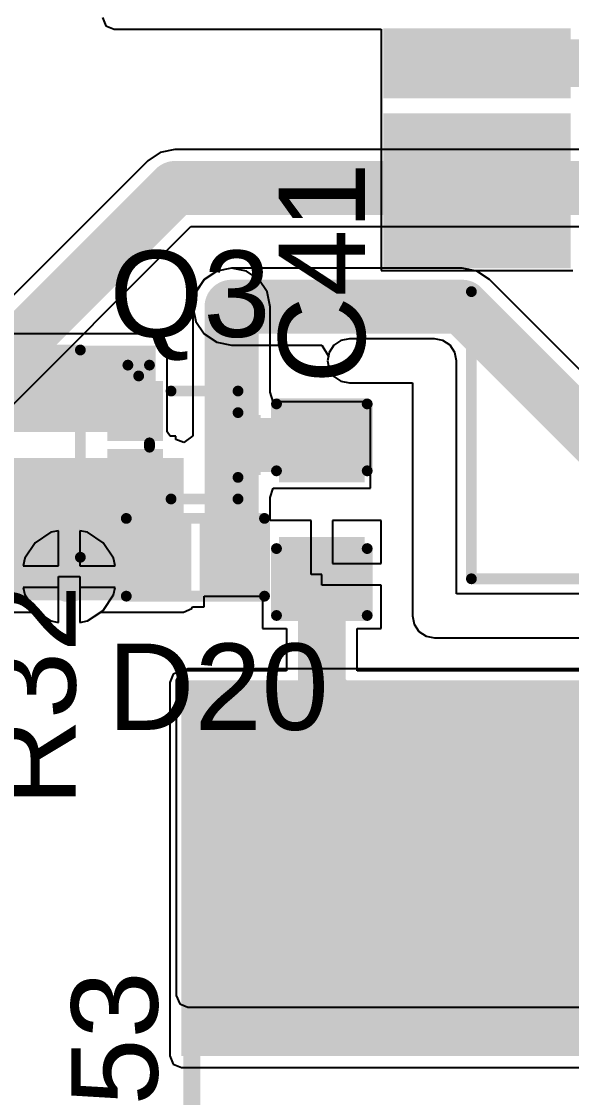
# Model space of a CAD drawing. Header units: millimetres. Extents: x -0.25 to 4.68, y -0.29 to 2.93.
# Drawn here: x 0.0039 to 0.2586, y 0.6578 to 1.1561 of the extents above; entities that cross this region are included whole.
import ezdxf

# ---------------------------------------------------------------- set-up
doc = ezdxf.new("R2010")
doc.units = ezdxf.units.MM
doc.header["$MEASUREMENT"] = 0
for name, color, linetype in [('BottomLayer', 5, 'Continuous'), ('BottomSolder', 6, 'Continuous'), ('TopLayer', 1, 'Continuous'), ('TopOverlay', 2, 'Continuous'), ('TopPaste', 8, 'Continuous'), ('TopSolder', 216, 'Continuous'), ('ViaHoleLayer', 16, 'Continuous')]:
    doc.layers.add(name, color=color, linetype=linetype)
doc.styles.add('Arial', font='arial.ttf', dxfattribs={"height": 0.2})

# ---------------------------------------------------------------- blocks, each defined once
blk = doc.blocks.new('25SVPF47M_22')
at = {"layer": 'TopLayer'}
for points in [[(-0.04134, -0.0315), (-0.17913, -0.0315), (-0.17913, 0.0315), (-0.04134, 0.0315)], [(0.17913, -0.0315), (0.04134, -0.0315), (0.04134, 0.0315), (0.17913, 0.0315)]]:
    blk.add_hatch(color=1, dxfattribs=at).paths.add_polyline_path(points)
at = {"layer": 'TopPaste'}
for points in [[(-0.04134, -0.0315), (-0.17913, -0.0315), (-0.17913, 0.0315), (-0.04134, 0.0315)], [(0.17913, -0.0315), (0.04134, -0.0315), (0.04134, 0.0315), (0.17913, 0.0315)]]:
    blk.add_hatch(color=8, dxfattribs=at).paths.add_polyline_path(points)
at = {"layer": 'TopSolder'}
for points in [[(-0.03734, -0.0355), (-0.18313, -0.0355), (-0.18313, 0.0355), (-0.03734, 0.0355)], [(0.18313, -0.0355), (0.03734, -0.0355), (0.03734, 0.0355), (0.18313, 0.0355)]]:
    blk.add_hatch(color=216, dxfattribs=at).paths.add_polyline_path(points)
at = {"layer": 'TopOverlay'}
for points, const_width in [([(-0.09449, 0.13386), (-0.13386, 0.09449)], 0.00787), ([(-0.09449, 0.13386), (0.13386, 0.13386)], 0.00787), ([(0.13386, 0.13386), (0.13386, 0.04626)], 0.00787), ([(-0.13386, 0.09449), (-0.13386, 0.04626)], 0.00787), ([(-0.153, 0.064), (-0.153, 0.043)], 0.005), ([(-0.162, 0.053), (-0.144, 0.053)], 0.005), ([(-0.13386, -0.04626), (-0.13386, -0.09449)], 0.00787), ([(0.13386, -0.04626), (0.13386, -0.13386)], 0.00787), ([(-0.13386, -0.09449), (-0.09449, -0.13386)], 0.00787), ([(-0.09449, -0.13386), (0.13386, -0.13386)], 0.00787)]:
    blk.add_lwpolyline(points, dxfattribs=dict(at, const_width=const_width))
for points, const_width in [([(-0.09646, 0.13386, 1), (-0.09252, 0.13386, 1)], 0.00394), ([(-0.09646, 0.13386, 1), (-0.09252, 0.13386, 1)], 0.00394), ([(0.13189, 0.13386, 1), (0.13583, 0.13386, 1)], 0.00394), ([(0.13189, 0.13386, 1), (0.13583, 0.13386, 1)], 0.00394), ([(-0.13583, 0.09449, 1), (-0.13189, 0.09449, 1)], 0.00394), ([(-0.13583, 0.09449, 1), (-0.13189, 0.09449, 1)], 0.00394), ([(-0.15425, 0.064, 1), (-0.15175, 0.064, 1)], 0.0025), ([(-0.16325, 0.053, 1), (-0.16075, 0.053, 1)], 0.0025), ([(-0.14525, 0.053, 1), (-0.14275, 0.053, 1)], 0.0025), ([(-0.13583, 0.04626, 1), (-0.13189, 0.04626, 1)], 0.00394), ([(0.13189, 0.04626, 1), (0.13583, 0.04626, 1)], 0.00394), ([(-0.15425, 0.043, 1), (-0.15175, 0.043, 1)], 0.0025), ([(-0.13583, -0.04626, 1), (-0.13189, -0.04626, 1)], 0.00394), ([(0.13189, -0.04626, 1), (0.13583, -0.04626, 1)], 0.00394), ([(-0.13583, -0.09449, 1), (-0.13189, -0.09449, 1)], 0.00394), ([(-0.13583, -0.09449, 1), (-0.13189, -0.09449, 1)], 0.00394), ([(-0.09646, -0.13386, 1), (-0.09252, -0.13386, 1)], 0.00394), ([(-0.09646, -0.13386, 1), (-0.09252, -0.13386, 1)], 0.00394), ([(0.13189, -0.13386, 1), (0.13583, -0.13386, 1)], 0.00394), ([(0.13189, -0.13386, 1), (0.13583, -0.13386, 1)], 0.00394)]:
    blk.add_lwpolyline(points, format="xyb", close=True, dxfattribs=dict(at, const_width=const_width))
blk = doc.blocks.new('SIM7000A_23')
at = {"layer": 'TopLayer'}
for points in [[(-0.30276, 0.51181), (-0.30276, 0.43307), (-0.32717, 0.43307), (-0.32717, 0.51181)], [(-0.26339, 0.51181), (-0.26339, 0.43307), (-0.2878, 0.43307), (-0.2878, 0.51181)], [(-0.22402, 0.51181), (-0.22402, 0.43307), (-0.24843, 0.43307), (-0.24843, 0.51181)]]:
    blk.add_hatch(color=1, dxfattribs=at).paths.add_polyline_path(points)
at = {"layer": 'TopPaste'}
for points in [[(-0.30276, 0.51181), (-0.30276, 0.43307), (-0.32717, 0.43307), (-0.32717, 0.51181)], [(-0.26339, 0.51181), (-0.26339, 0.43307), (-0.2878, 0.43307), (-0.2878, 0.51181)], [(-0.22402, 0.51181), (-0.22402, 0.43307), (-0.24843, 0.43307), (-0.24843, 0.51181)]]:
    blk.add_hatch(color=8, dxfattribs=at).paths.add_polyline_path(points)
at = {"layer": 'TopSolder'}
for points in [[(-0.29876, 0.51581), (-0.29876, 0.42907), (-0.33117, 0.42907), (-0.33117, 0.51581)], [(-0.25939, 0.51581), (-0.25939, 0.42907), (-0.2918, 0.42907), (-0.2918, 0.51581)], [(-0.22002, 0.51581), (-0.22002, 0.42907), (-0.25243, 0.42907), (-0.25243, 0.51581)]]:
    blk.add_hatch(color=216, dxfattribs=at).paths.add_polyline_path(points)
at = {"layer": 'TopOverlay', "const_width": 0.005}
for points in [[(-0.475, 0.475), (-0.342, 0.475)], [(-0.475, 0.475), (-0.475, 0.341)]]:
    blk.add_lwpolyline(points, dxfattribs=at)
at = {"layer": 'TopOverlay', "const_width": 0.0025}
for points in [[(-0.47625, 0.475, 1), (-0.47375, 0.475, 1)], [(-0.47625, 0.475, 1), (-0.47375, 0.475, 1)], [(-0.34325, 0.475, 1), (-0.34075, 0.475, 1)]]:
    blk.add_lwpolyline(points, format="xyb", close=True, dxfattribs=at)
blk = doc.blocks.new('R___0603_73')
at = {"layer": 'TopLayer'}
for points in [[(-0.015, 0.0175), (-0.015, -0.0175), (-0.045, -0.0175), (-0.045, 0.0175)], [(0.045, 0.0175), (0.045, -0.0175), (0.015, -0.0175), (0.015, 0.0175)]]:
    blk.add_hatch(color=1, dxfattribs=at).paths.add_polyline_path(points)
at = {"layer": 'TopPaste'}
for points in [[(-0.015, 0.0175), (-0.015, -0.0175), (-0.045, -0.0175), (-0.045, 0.0175)], [(0.045, 0.0175), (0.045, -0.0175), (0.015, -0.0175), (0.015, 0.0175)]]:
    blk.add_hatch(color=8, dxfattribs=at).paths.add_polyline_path(points)
at = {"layer": 'TopSolder'}
for points in [[(-0.011, 0.0215), (-0.011, -0.0215), (-0.049, -0.0215), (-0.049, 0.0215)], [(0.049, 0.0215), (0.049, -0.0215), (0.011, -0.0215), (0.011, 0.0215)]]:
    blk.add_hatch(color=216, dxfattribs=at).paths.add_polyline_path(points)
at = {"layer": 'TopOverlay', "const_width": 0.005}
for points in [[(0.048, 0.021), (-0.048, 0.021)], [(-0.048, -0.021), (-0.048, 0.021)], [(0.048, -0.021), (0.048, 0.021)], [(0.048, -0.021), (-0.048, -0.021)]]:
    blk.add_lwpolyline(points, dxfattribs=at)
at = {"layer": 'TopOverlay', "const_width": 0.0025}
for points in [[(-0.04925, 0.021, 1), (-0.04675, 0.021, 1)], [(-0.04925, 0.021, 1), (-0.04675, 0.021, 1)], [(0.04675, 0.021, 1), (0.04925, 0.021, 1)], [(0.04675, 0.021, 1), (0.04925, 0.021, 1)], [(-0.04925, -0.021, 1), (-0.04675, -0.021, 1)], [(-0.04925, -0.021, 1), (-0.04675, -0.021, 1)], [(0.04675, -0.021, 1), (0.04925, -0.021, 1)], [(0.04675, -0.021, 1), (0.04925, -0.021, 1)]]:
    blk.add_lwpolyline(points, format="xyb", close=True, dxfattribs=at)
blk = doc.blocks.new('SOT_723_101')
at = {"layer": 'TopLayer'}
for points in [[(-0.00984, 0.0315), (0.00984, 0.0315), (0.00984, 0.01378), (-0.00984, 0.01378)], [(-0.02559, -0.01378), (-0.00591, -0.01378), (-0.00591, -0.0315), (-0.02559, -0.0315)], [(0.00591, -0.01378), (0.02559, -0.01378), (0.02559, -0.0315), (0.00591, -0.0315)]]:
    blk.add_hatch(color=1, dxfattribs=at).paths.add_polyline_path(points)
at = {"layer": 'TopPaste'}
for points in [[(-0.00984, 0.0315), (0.00984, 0.0315), (0.00984, 0.01378), (-0.00984, 0.01378)], [(-0.02559, -0.01378), (-0.00591, -0.01378), (-0.00591, -0.0315), (-0.02559, -0.0315)], [(0.00591, -0.01378), (0.02559, -0.01378), (0.02559, -0.0315), (0.00591, -0.0315)]]:
    blk.add_hatch(color=8, dxfattribs=at).paths.add_polyline_path(points)
at = {"layer": 'TopSolder'}
for points in [[(-0.01384, 0.0355), (0.01384, 0.0355), (0.01384, 0.00978), (-0.01384, 0.00978)], [(-0.02959, -0.00978), (-0.00191, -0.00978), (-0.00191, -0.0355), (-0.02959, -0.0355)], [(0.00191, -0.00978), (0.02959, -0.00978), (0.02959, -0.0355), (0.00191, -0.0355)]]:
    blk.add_hatch(color=216, dxfattribs=at).paths.add_polyline_path(points)
at = {"layer": 'TopOverlay', "const_width": 0.005}
for points in [[(-0.015, 0.025), (-0.025, 0.025)], [(-0.025, -0.006), (-0.025, 0.025)], [(-0.015, 0.025), (-0.025, 0.025)], [(-0.025, -0.006), (-0.025, 0.025)], [(0.025, 0.025), (0.015, 0.025)], [(0.025, -0.006), (0.025, 0.025)], [(-0.032, -0.021), (-0.037, -0.016)], [(-0.037, -0.026), (-0.037, -0.016)], [(0.001, -0.016), (-0.001, -0.016)], [(-0.037, -0.026), (-0.032, -0.021)]]:
    blk.add_lwpolyline(points, dxfattribs=at)
at = {"layer": 'TopOverlay', "const_width": 0.0025}
for points in [[(-0.02625, 0.025, 1), (-0.02375, 0.025, 1)], [(-0.02625, 0.025, 1), (-0.02375, 0.025, 1)], [(-0.02625, 0.025, 1), (-0.02375, 0.025, 1)], [(-0.02625, 0.025, 1), (-0.02375, 0.025, 1)], [(-0.01625, 0.025, 1), (-0.01375, 0.025, 1)], [(-0.01625, 0.025, 1), (-0.01375, 0.025, 1)], [(0.01375, 0.025, 1), (0.01625, 0.025, 1)], [(0.02375, 0.025, 1), (0.02625, 0.025, 1)], [(0.02375, 0.025, 1), (0.02625, 0.025, 1)], [(-0.02625, -0.006, 1), (-0.02375, -0.006, 1)], [(-0.02625, -0.006, 1), (-0.02375, -0.006, 1)], [(0.02375, -0.006, 1), (0.02625, -0.006, 1)], [(-0.03825, -0.016, 1), (-0.03575, -0.016, 1)], [(-0.03825, -0.016, 1), (-0.03575, -0.016, 1)], [(-0.00225, -0.016, 1), (0.00025, -0.016, 1)], [(-0.00025, -0.016, 1), (0.00225, -0.016, 1)], [(-0.03325, -0.021, 1), (-0.03075, -0.021, 1)], [(-0.03325, -0.021, 1), (-0.03075, -0.021, 1)], [(-0.03825, -0.026, 1), (-0.03575, -0.026, 1)], [(-0.03825, -0.026, 1), (-0.03575, -0.026, 1)]]:
    blk.add_lwpolyline(points, format="xyb", close=True, dxfattribs=at)
blk = doc.blocks.new('DFN1006_2L__147')
at = {"layer": 'TopLayer'}
for points in [[(-0.02756, 0.01299), (-0.00591, 0.01299), (-0.00591, -0.01299), (-0.02756, -0.01299)], [(0.00591, 0.01299), (0.02756, 0.01299), (0.02756, -0.01299), (0.00591, -0.01299)]]:
    blk.add_hatch(color=1, dxfattribs=at).paths.add_polyline_path(points)
at = {"layer": 'TopOverlay'}
blk.add_hatch(color=2, dxfattribs=at).paths.add_polyline_path([(-0.04499, -0.02), (-0.03199, -0.02), (-0.03199, 0.02), (-0.04499, 0.02)])
at = {"layer": 'TopPaste'}
for points in [[(-0.02756, 0.01299), (-0.00591, 0.01299), (-0.00591, -0.01299), (-0.02756, -0.01299)], [(0.00591, 0.01299), (0.02756, 0.01299), (0.02756, -0.01299), (0.00591, -0.01299)]]:
    blk.add_hatch(color=8, dxfattribs=at).paths.add_polyline_path(points)
at = {"layer": 'TopSolder'}
for points in [[(-0.03156, 0.01699), (-0.00191, 0.01699), (-0.00191, -0.01699), (-0.03156, -0.01699)], [(0.00191, 0.01699), (0.03156, 0.01699), (0.03156, -0.01699), (0.00191, -0.01699)]]:
    blk.add_hatch(color=216, dxfattribs=at).paths.add_polyline_path(points)
at = {"layer": 'TopOverlay', "const_width": 0.005}
for points in [[(-0.032, -0.018), (-0.032, 0.018)], [(-0.032, 0.018), (0.032, 0.018)], [(0.032, -0.018), (0.032, 0.018)], [(-0.032, -0.018), (0.032, -0.018)]]:
    blk.add_lwpolyline(points, dxfattribs=at)
at = {"layer": 'TopOverlay', "const_width": 0.0025}
for points in [[(-0.03325, 0.018, 1), (-0.03075, 0.018, 1)], [(-0.03325, 0.018, 1), (-0.03075, 0.018, 1)], [(0.03075, 0.018, 1), (0.03325, 0.018, 1)], [(0.03075, 0.018, 1), (0.03325, 0.018, 1)], [(-0.03325, -0.018, 1), (-0.03075, -0.018, 1)], [(-0.03325, -0.018, 1), (-0.03075, -0.018, 1)], [(0.03075, -0.018, 1), (0.03325, -0.018, 1)], [(0.03075, -0.018, 1), (0.03325, -0.018, 1)]]:
    blk.add_lwpolyline(points, format="xyb", close=True, dxfattribs=at)
blk = doc.blocks.new('C___0603_177')
at = {"layer": 'TopLayer'}
for points in [[(-0.015, 0.0175), (-0.015, -0.0175), (-0.045, -0.0175), (-0.045, 0.0175)], [(0.045, 0.0175), (0.045, -0.0175), (0.015, -0.0175), (0.015, 0.0175)]]:
    blk.add_hatch(color=1, dxfattribs=at).paths.add_polyline_path(points)
at = {"layer": 'TopPaste'}
for points in [[(-0.015, 0.0175), (-0.015, -0.0175), (-0.045, -0.0175), (-0.045, 0.0175)], [(0.045, 0.0175), (0.045, -0.0175), (0.015, -0.0175), (0.015, 0.0175)]]:
    blk.add_hatch(color=8, dxfattribs=at).paths.add_polyline_path(points)
at = {"layer": 'TopSolder'}
for points in [[(-0.01264, 0.01986), (-0.01264, -0.01986), (-0.04736, -0.01986), (-0.04736, 0.01986)], [(0.04736, 0.01986), (0.04736, -0.01986), (0.01264, -0.01986), (0.01264, 0.01986)]]:
    blk.add_hatch(color=216, dxfattribs=at).paths.add_polyline_path(points)
at = {"layer": 'TopOverlay', "const_width": 0.005}
for points in [[(-0.049, 0.021), (-0.049, -0.021)], [(-0.049, 0.021), (-0.018, 0.021)], [(0.018, 0.021), (0.049, 0.021)], [(0.049, 0.021), (0.049, -0.021)], [(-0.049, -0.021), (-0.018, -0.021)], [(0.018, -0.021), (0.049, -0.021)]]:
    blk.add_lwpolyline(points, dxfattribs=at)
at = {"layer": 'TopOverlay', "const_width": 0.0025}
for points in [[(-0.05025, 0.021, 1), (-0.04775, 0.021, 1)], [(-0.05025, 0.021, 1), (-0.04775, 0.021, 1)], [(-0.01925, 0.021, 1), (-0.01675, 0.021, 1)], [(0.01675, 0.021, 1), (0.01925, 0.021, 1)], [(0.04775, 0.021, 1), (0.05025, 0.021, 1)], [(0.04775, 0.021, 1), (0.05025, 0.021, 1)], [(-0.05025, -0.021, 1), (-0.04775, -0.021, 1)], [(-0.05025, -0.021, 1), (-0.04775, -0.021, 1)], [(-0.01925, -0.021, 1), (-0.01675, -0.021, 1)], [(0.01675, -0.021, 1), (0.01925, -0.021, 1)], [(0.04775, -0.021, 1), (0.05025, -0.021, 1)], [(0.04775, -0.021, 1), (0.05025, -0.021, 1)]]:
    blk.add_lwpolyline(points, format="xyb", close=True, dxfattribs=at)

msp = doc.modelspace()

# ---------------------------------------------------------------- hatches: boundary and pattern name
at = {"layer": 'BottomLayer'}
h = msp.add_hatch(color=5, dxfattribs=at)
edge = h.paths.add_edge_path()
edge.add_arc((0.10118, 1.024), 0.01181, 0, 360)
h = msp.add_hatch(color=5, dxfattribs=at)
edge = h.paths.add_edge_path()
edge.add_arc((0.026, 0.899), 0.01181, 0, 360)
msp.add_hatch(color=5, dxfattribs=at).paths.add_polyline_path([(0.081, 0.70495), (0.294, 0.70495), (0.294, 0.85095), (0.081, 0.85095)])
h = msp.add_hatch(color=5, dxfattribs=at)
edge = h.paths.add_edge_path()
edge.add_arc((0.12935, 0.82917), 0.01181, 0, 360)
h = msp.add_hatch(color=5, dxfattribs=at)
edge = h.paths.add_edge_path()
edge.add_arc((0.16235, 0.82917), 0.01181, 0, 360)
h = msp.add_hatch(color=5, dxfattribs=at)
edge = h.paths.add_edge_path()
edge.add_arc((0.12935, 0.79592), 0.01181, 0, 360)
h = msp.add_hatch(color=5, dxfattribs=at)
edge = h.paths.add_edge_path()
edge.add_arc((0.16235, 0.79592), 0.01181, 0, 360)
h = msp.add_hatch(color=5, dxfattribs=at)
edge = h.paths.add_edge_path()
edge.add_arc((0.12935, 0.76267), 0.01181, 0, 360)
h = msp.add_hatch(color=5, dxfattribs=at)
edge = h.paths.add_edge_path()
edge.add_arc((0.16235, 0.76267), 0.01181, 0, 360)
h = msp.add_hatch(color=5, dxfattribs=at)
edge = h.paths.add_edge_path()
edge.add_arc((0.12935, 0.72942), 0.01181, 0, 360)
h = msp.add_hatch(color=5, dxfattribs=at)
edge = h.paths.add_edge_path()
edge.add_arc((0.16235, 0.72942), 0.01181, 0, 360)
at = {"layer": 'BottomSolder'}
h = msp.add_hatch(color=6, dxfattribs=at)
edge = h.paths.add_edge_path()
edge.add_arc((0.10118, 1.024), 0.00591, 0, 360)
h = msp.add_hatch(color=6, dxfattribs=at)
edge = h.paths.add_edge_path()
edge.add_arc((0.026, 0.899), 0.00591, 0, 360)
h = msp.add_hatch(color=6, dxfattribs=at)
edge = h.paths.add_edge_path()
edge.add_arc((0.12935, 0.82917), 0.00591, 0, 360)
h = msp.add_hatch(color=6, dxfattribs=at)
edge = h.paths.add_edge_path()
edge.add_arc((0.16235, 0.82917), 0.00591, 0, 360)
h = msp.add_hatch(color=6, dxfattribs=at)
edge = h.paths.add_edge_path()
edge.add_arc((0.12935, 0.79592), 0.00591, 0, 360)
h = msp.add_hatch(color=6, dxfattribs=at)
edge = h.paths.add_edge_path()
edge.add_arc((0.16235, 0.79592), 0.00591, 0, 360)
h = msp.add_hatch(color=6, dxfattribs=at)
edge = h.paths.add_edge_path()
edge.add_arc((0.12935, 0.76267), 0.00591, 0, 360)
h = msp.add_hatch(color=6, dxfattribs=at)
edge = h.paths.add_edge_path()
edge.add_arc((0.16235, 0.76267), 0.00591, 0, 360)
h = msp.add_hatch(color=6, dxfattribs=at)
edge = h.paths.add_edge_path()
edge.add_arc((0.12935, 0.72942), 0.00591, 0, 360)
h = msp.add_hatch(color=6, dxfattribs=at)
edge = h.paths.add_edge_path()
edge.add_arc((0.16235, 0.72942), 0.00591, 0, 360)
at = {"layer": 'TopLayer'}
h = msp.add_hatch(color=1, dxfattribs=at)
edge = h.paths.add_edge_path()
edge.add_arc((0.10118, 1.024), 0.01181, 0, 360)
for points in [[(-0.05854, 0.966), (0.066, 0.966), (0.066, 1.006), (-0.05854, 1.006)], [(-0.008, 0.888), (0.079, 0.888), (0.079, 0.954), (-0.008, 0.954)], [(0.078, 0.694), (0.301, 0.694), (0.301, 0.84995), (0.078, 0.84995)], [(0.078, 0.677), (0.352, 0.677), (0.352, 0.79), (0.078, 0.79)]]:
    msp.add_hatch(color=1, dxfattribs=at).paths.add_polyline_path(points)
h = msp.add_hatch(color=1, dxfattribs=at)
edge = h.paths.add_edge_path()
edge.add_arc((0.026, 0.899), 0.01181, 0, 360)
h = msp.add_hatch(color=1, dxfattribs=at)
edge = h.paths.add_edge_path()
edge.add_arc((0.12935, 0.82917), 0.01181, 0, 360)
h = msp.add_hatch(color=1, dxfattribs=at)
edge = h.paths.add_edge_path()
edge.add_arc((0.16235, 0.82917), 0.01181, 0, 360)
h = msp.add_hatch(color=1, dxfattribs=at)
edge = h.paths.add_edge_path()
edge.add_arc((0.12935, 0.79592), 0.01181, 0, 360)
h = msp.add_hatch(color=1, dxfattribs=at)
edge = h.paths.add_edge_path()
edge.add_arc((0.16235, 0.79592), 0.01181, 0, 360)
h = msp.add_hatch(color=1, dxfattribs=at)
edge = h.paths.add_edge_path()
edge.add_arc((0.12935, 0.76267), 0.01181, 0, 360)
h = msp.add_hatch(color=1, dxfattribs=at)
edge = h.paths.add_edge_path()
edge.add_arc((0.16235, 0.76267), 0.01181, 0, 360)
h = msp.add_hatch(color=1, dxfattribs=at)
edge = h.paths.add_edge_path()
edge.add_arc((0.12935, 0.72942), 0.01181, 0, 360)
h = msp.add_hatch(color=1, dxfattribs=at)
edge = h.paths.add_edge_path()
edge.add_arc((0.16235, 0.72942), 0.01181, 0, 360)
at = {"layer": 'TopSolder'}
h = msp.add_hatch(color=216, dxfattribs=at)
edge = h.paths.add_edge_path()
edge.add_arc((0.10118, 1.024), 0.00591, 0, 360)
h = msp.add_hatch(color=216, dxfattribs=at)
edge = h.paths.add_edge_path()
edge.add_arc((0.026, 0.899), 0.00591, 0, 360)
h = msp.add_hatch(color=216, dxfattribs=at)
edge = h.paths.add_edge_path()
edge.add_arc((0.12935, 0.82917), 0.00591, 0, 360)
h = msp.add_hatch(color=216, dxfattribs=at)
edge = h.paths.add_edge_path()
edge.add_arc((0.16235, 0.82917), 0.00591, 0, 360)
h = msp.add_hatch(color=216, dxfattribs=at)
edge = h.paths.add_edge_path()
edge.add_arc((0.12935, 0.79592), 0.00591, 0, 360)
h = msp.add_hatch(color=216, dxfattribs=at)
edge = h.paths.add_edge_path()
edge.add_arc((0.16235, 0.79592), 0.00591, 0, 360)
h = msp.add_hatch(color=216, dxfattribs=at)
edge = h.paths.add_edge_path()
edge.add_arc((0.12935, 0.76267), 0.00591, 0, 360)
h = msp.add_hatch(color=216, dxfattribs=at)
edge = h.paths.add_edge_path()
edge.add_arc((0.16235, 0.76267), 0.00591, 0, 360)
h = msp.add_hatch(color=216, dxfattribs=at)
edge = h.paths.add_edge_path()
edge.add_arc((0.12935, 0.72942), 0.00591, 0, 360)
h = msp.add_hatch(color=216, dxfattribs=at)
edge = h.paths.add_edge_path()
edge.add_arc((0.16235, 0.72942), 0.00591, 0, 360)
at = {"layer": 'ViaHoleLayer'}
h = msp.add_hatch(color=16, dxfattribs=at)
edge = h.paths.add_edge_path()
edge.add_arc((0.10118, 1.024), 0.00591, 0, 360)
h = msp.add_hatch(color=16, dxfattribs=at)
edge = h.paths.add_edge_path()
edge.add_arc((0.026, 0.899), 0.00591, 0, 360)
h = msp.add_hatch(color=16, dxfattribs=at)
edge = h.paths.add_edge_path()
edge.add_arc((0.12935, 0.82917), 0.00591, 0, 360)
h = msp.add_hatch(color=16, dxfattribs=at)
edge = h.paths.add_edge_path()
edge.add_arc((0.16235, 0.82917), 0.00591, 0, 360)
h = msp.add_hatch(color=16, dxfattribs=at)
edge = h.paths.add_edge_path()
edge.add_arc((0.12935, 0.79592), 0.00591, 0, 360)
h = msp.add_hatch(color=16, dxfattribs=at)
edge = h.paths.add_edge_path()
edge.add_arc((0.16235, 0.79592), 0.00591, 0, 360)
h = msp.add_hatch(color=16, dxfattribs=at)
edge = h.paths.add_edge_path()
edge.add_arc((0.12935, 0.76267), 0.00591, 0, 360)
h = msp.add_hatch(color=16, dxfattribs=at)
edge = h.paths.add_edge_path()
edge.add_arc((0.16235, 0.76267), 0.00591, 0, 360)
h = msp.add_hatch(color=16, dxfattribs=at)
edge = h.paths.add_edge_path()
edge.add_arc((0.12935, 0.72942), 0.00591, 0, 360)
h = msp.add_hatch(color=16, dxfattribs=at)
edge = h.paths.add_edge_path()
edge.add_arc((0.16235, 0.72942), 0.00591, 0, 360)

# ---------------------------------------------------------------- linework, layer by layer
at = {"layer": 'BottomLayer'}
for p, q in [((0.075, 1.09684), (0.06817, 1.09548)), ((0.54292, 1.09684), (0.075, 1.09684)), ((0.075, 1.09684), (0.075, 1.09684)), ((0.06238, 1.09162), (-0.05938, 0.96985)), ((0.06817, 1.09548), (0.06238, 1.09162)), ((0.06238, 1.09162), (0.06238, 1.09162)), ((-0.064, 0.91477), (0.08239, 1.06116)), ((0.08239, 1.06116), (0.72361, 1.06116)), ((0.10118, 1.04184), (0.09435, 1.04048)), ((0.208, 1.04184), (0.10118, 1.04184)), ((0.21483, 1.04048), (0.208, 1.04184)), ((0.08856, 1.03662), (0.08469, 1.03083)), ((0.09435, 1.04048), (0.08856, 1.03662)), ((0.22062, 1.03662), (0.21483, 1.04048)), ((0.30985, 0.94738), (0.22062, 1.03662)), ((0.08469, 1.03083), (0.08333, 1.024)), ((0.08333, 1.024), (0.08469, 1.01717)), ((0.08469, 1.01717), (0.08856, 1.01138)), ((0.08856, 1.01138), (0.09435, 1.00752)), ((0.09435, 1.00752), (0.10118, 1.00616)), ((0.10118, 1.00616), (0.14299, 1.00616)), ((0.14299, 1.00616), (0.14601, 1.00116)), ((0.14601, 1.00116), (0.14557, 0.99897)), ((0.14557, 0.99897), (0.14635, 0.99507)), ((0.14635, 0.99507), (0.14856, 0.99176)), ((0.14856, 0.99176), (0.15187, 0.98955)), ((0.15187, 0.98955), (0.15577, 0.98878)), ((0.15577, 0.98878), (0.18494, 0.98878)), ((0.18494, 0.98878), (0.18494, 0.88086)), ((0.01749, 0.91955), (0.01028, 0.91472)), ((0.021, 0.92024), (0.01749, 0.91955)), ((0.021, 0.904), (0.021, 0.92024)), ((0.03451, 0.91955), (0.031, 0.92024)), ((0.031, 0.92024), (0.031, 0.904)), ((0.04172, 0.91472), (0.03451, 0.91955)), ((0.01028, 0.91472), (0.00545, 0.90751)), ((0.04655, 0.90751), (0.04172, 0.91472)), ((0.00545, 0.90751), (0.00476, 0.904)), ((0.04724, 0.904), (0.04655, 0.90751)), ((0.00476, 0.904), (0.021, 0.904)), ((0.031, 0.904), (0.04724, 0.904)), ((0.021, 0.894), (0.00476, 0.894)), ((0.00476, 0.894), (0.00545, 0.89049)), ((0.021, 0.87776), (0.021, 0.894)), ((0.04724, 0.894), (0.031, 0.894)), ((0.031, 0.894), (0.031, 0.87776)), ((0.04655, 0.89049), (0.04724, 0.894)), ((0.00545, 0.89049), (0.01028, 0.88328)), ((0.04172, 0.88328), (0.04655, 0.89049)), ((0.01028, 0.88328), (0.01749, 0.87845)), ((0.03451, 0.87845), (0.04172, 0.88328)), ((0.01749, 0.87845), (0.021, 0.87776)), ((0.031, 0.87776), (0.03451, 0.87845)), ((0.18494, 0.88086), (0.18572, 0.87696)), ((0.18572, 0.87696), (0.18793, 0.87365)), ((0.18793, 0.87365), (0.19124, 0.87144)), ((0.19124, 0.87144), (0.19514, 0.87067)), ((0.19514, 0.87067), (0.30305, 0.87067)), ((0.07717, 0.85478), (0.07559, 0.85095)), ((0.081, 0.85636), (0.07717, 0.85478)), ((0.294, 0.85636), (0.081, 0.85636)), ((0.07559, 0.85095), (0.07559, 0.70495)), ((0.07559, 0.70495), (0.07717, 0.70112)), ((0.07717, 0.70112), (0.081, 0.69954)), ((0.081, 0.69954), (0.331, 0.69954))]:
    msp.add_line(p, q, dxfattribs=at)
at = {"layer": 'BottomLayer', "const_width": 0.025}
for points in [[(-0.078, 0.926), (0.075, 1.079)], [(0.075, 1.079), (0.731, 1.079)], [(0.10118, 1.024), (0.208, 1.024)], [(0.208, 1.024), (0.372, 0.86)]]:
    msp.add_lwpolyline(points, dxfattribs=at)
at = {"layer": 'BottomLayer', "const_width": 0.0125}
for points in [[(0.06875, 1.079, 1), (0.08125, 1.079, 1)], [(0.06875, 1.079, 1), (0.08125, 1.079, 1)], [(0.09493, 1.024, 1), (0.10743, 1.024, 1)], [(0.20175, 1.024, 1), (0.21425, 1.024, 1)], [(0.20175, 1.024, 1), (0.21425, 1.024, 1)]]:
    msp.add_lwpolyline(points, format="xyb", close=True, dxfattribs=at)
at = {"layer": 'TopLayer'}
for p, q in [((0.04141, 1.15795), (0.043, 1.15412)), ((0.043, 1.15412), (0.04682, 1.15254)), ((0.04682, 1.15254), (0.17045, 1.15254)), ((0.17045, 1.15254), (0.17045, 1.1196)), ((0.17045, 1.1196), (0.17045, 1.11956)), ((0.17045, 1.11956), (0.17045, 1.1146)), ((0.17045, 1.1146), (0.17045, 1.11456)), ((0.17045, 1.11456), (0.17045, 1.08023)), ((0.17045, 1.08023), (0.17045, 1.08019)), ((0.17045, 1.08019), (0.17045, 1.07523)), ((0.17045, 1.07523), (0.17045, 1.07519)), ((0.17045, 1.07519), (0.17045, 1.04082)), ((0.10123, 1.04184), (0.0944, 1.04048)), ((0.10806, 1.04048), (0.10123, 1.04184)), ((0.08856, 1.03657), (0.08469, 1.03078)), ((0.08861, 1.03662), (0.08856, 1.03657)), ((0.0944, 1.04048), (0.08861, 1.03662)), ((0.11385, 1.03662), (0.10806, 1.04048)), ((0.11771, 1.03083), (0.11385, 1.03662)), ((0.17045, 1.04082), (0.25919, 1.04082)), ((0.08469, 1.03078), (0.08333, 1.02395)), ((0.11907, 1.024), (0.11771, 1.03083)), ((0.08333, 1.02395), (0.08333, 0.96416)), ((0.11902, 1.02374), (0.11907, 1.024)), ((0.11902, 0.98439), (0.11902, 1.02374)), ((0.066, 1.01141), (-0.05854, 1.01141)), ((0.06983, 1.00983), (0.066, 1.01141)), ((0.07141, 1.006), (0.06983, 1.00983)), ((0.15187, 1.00839), (0.14856, 1.00618)), ((0.15577, 1.00917), (0.15187, 1.00839)), ((0.19514, 1.00917), (0.15577, 1.00917)), ((0.19904, 1.00839), (0.19514, 1.00917)), ((0.20235, 1.00618), (0.19904, 1.00839)), ((0.07141, 0.966), (0.07141, 1.006)), ((0.14635, 1.00287), (0.14557, 0.99897)), ((0.14856, 1.00618), (0.14635, 1.00287)), ((0.20456, 1.00287), (0.20235, 1.00618)), ((0.20533, 0.99897), (0.20456, 1.00287)), ((0.14557, 0.99897), (0.14635, 0.99507)), ((0.20533, 0.89106), (0.20533, 0.99897)), ((0.14635, 0.99507), (0.14856, 0.99176)), ((0.14856, 0.99176), (0.15187, 0.98955)), ((0.15187, 0.98955), (0.15577, 0.98878)), ((0.15577, 0.98878), (0.18494, 0.98878)), ((0.18494, 0.98878), (0.18494, 0.88086)), ((0.1205, 0.98), (0.11902, 0.98439)), ((0.1655, 0.98), (0.1205, 0.98)), ((0.1655, 0.94), (0.1655, 0.98)), ((0.07272, 0.96404), (0.07141, 0.966)), ((0.0754, 0.96404), (0.07272, 0.96404)), ((0.0754, 0.96249), (0.0754, 0.96404)), ((0.07915, 0.96105), (0.0754, 0.96249)), ((0.08333, 0.96416), (0.07915, 0.96105)), ((0.11902, 0.93561), (0.1205, 0.94)), ((0.1205, 0.94), (0.1655, 0.94)), ((0.11902, 0.925), (0.11902, 0.93561)), ((0.138, 0.925), (0.11902, 0.925)), ((0.138, 0.9), (0.138, 0.925)), ((0.1705, 0.925), (0.148, 0.925)), ((0.148, 0.925), (0.148, 0.905)), ((0.1705, 0.905), (0.1705, 0.925)), ((0.148, 0.905), (0.1705, 0.905)), ((0.021, 0.87776), (0.021, 0.899)), ((0.021, 0.899), (0.031, 0.899)), ((0.031, 0.899), (0.031, 0.87776)), ((0.143, 0.9), (0.138, 0.9)), ((0.143, 0.895), (0.143, 0.9)), ((0.1705, 0.895), (0.143, 0.895)), ((0.1705, 0.875), (0.1705, 0.895)), ((0.08854, 0.88496), (0.08854, 0.88996)), ((0.08854, 0.88996), (0.1155, 0.88996)), ((0.1155, 0.88996), (0.1155, 0.875)), ((0.31325, 0.89106), (0.20533, 0.89106)), ((-0.008, 0.88259), (0.0113, 0.88259)), ((0.0113, 0.88259), (0.01749, 0.87845)), ((0.03451, 0.87845), (0.0407, 0.88259)), ((0.0407, 0.88259), (0.079, 0.88259)), ((0.079, 0.88259), (0.08283, 0.88417)), ((0.08283, 0.88417), (0.08315, 0.88496)), ((0.08315, 0.88496), (0.08854, 0.88496)), ((0.01749, 0.87845), (0.021, 0.87776)), ((0.031, 0.87776), (0.03451, 0.87845)), ((0.18494, 0.88086), (0.18572, 0.87696)), ((0.1155, 0.875), (0.12669, 0.875)), ((0.12669, 0.875), (0.12669, 0.85536)), ((0.15931, 0.85536), (0.15931, 0.875)), ((0.15931, 0.875), (0.1705, 0.875)), ((0.18572, 0.87696), (0.18793, 0.87365)), ((0.18793, 0.87365), (0.19124, 0.87144)), ((0.19124, 0.87144), (0.19514, 0.87067)), ((0.19514, 0.87067), (0.30305, 0.87067)), ((0.07417, 0.85378), (0.07259, 0.84995)), ((0.078, 0.85536), (0.07417, 0.85378)), ((0.12669, 0.85536), (0.078, 0.85536)), ((0.301, 0.85536), (0.15931, 0.85536)), ((0.07259, 0.84995), (0.07259, 0.79)), ((0.07259, 0.79), (0.07259, 0.694)), ((0.07259, 0.694), (0.07259, 0.677)), ((0.07259, 0.677), (0.07417, 0.67317)), ((0.07417, 0.67317), (0.078, 0.67159)), ((0.078, 0.67159), (0.352, 0.67159))]:
    msp.add_line(p, q, dxfattribs=at)
for points, const_width in [([(0.21482, 1.13677), (0.28, 1.13677)], 0.022), ([(0.10118, 1.02395), (0.10123, 1.024)], 0.025), ([(0.10118, 0.96059), (0.10118, 1.02395)], 0.025), ([(0.10118, 0.90795), (0.10118, 0.96059)], 0.025), ([(0.10118, 0.96059), (0.10182, 0.95995)], 0.025), ([(0.10182, 0.95995), (0.14295, 0.95995)], 0.025), ([(0.14295, 0.95995), (0.143, 0.96)], 0.025), ([(0.143, 0.847), (0.143, 0.9)], 0.022), ([(0.143, 0.847), (0.149, 0.841)], 0.022)]:
    msp.add_lwpolyline(points, dxfattribs=dict(at, const_width=const_width))
for points, const_width in [([(0.20932, 1.13677, 1), (0.22032, 1.13677, 1)], 0.011), ([(0.09493, 1.02395, 1), (0.10743, 1.02395, 1)], 0.0125), ([(0.09493, 1.02395, 1), (0.10743, 1.02395, 1)], 0.0125), ([(0.09498, 1.024, 1), (0.10748, 1.024, 1)], 0.0125), ([(0.09493, 0.96059, 1), (0.10743, 0.96059, 1)], 0.0125), ([(0.09493, 0.96059, 1), (0.10743, 0.96059, 1)], 0.0125), ([(0.09493, 0.96059, 1), (0.10743, 0.96059, 1)], 0.0125), ([(0.09557, 0.95995, 1), (0.10807, 0.95995, 1)], 0.0125), ([(0.09557, 0.95995, 1), (0.10807, 0.95995, 1)], 0.0125), ([(0.1367, 0.95995, 1), (0.1492, 0.95995, 1)], 0.0125), ([(0.1367, 0.95995, 1), (0.1492, 0.95995, 1)], 0.0125), ([(0.13675, 0.96, 1), (0.14925, 0.96, 1)], 0.0125), ([(0.09493, 0.90795, 1), (0.10743, 0.90795, 1)], 0.0125), ([(0.1375, 0.9, 1), (0.1485, 0.9, 1)], 0.011), ([(0.1375, 0.847, 1), (0.1485, 0.847, 1)], 0.011), ([(0.1375, 0.847, 1), (0.1485, 0.847, 1)], 0.011), ([(0.1435, 0.841, 1), (0.1545, 0.841, 1)], 0.011)]:
    msp.add_lwpolyline(points, format="xyb", close=True, dxfattribs=dict(at, const_width=const_width))

# ---------------------------------------------------------------- block references
for name, p, rotation in [('SIM7000A_23', (0.68726, 1.37299), 90), ('R___0603_73', (0.01018, 0.95595), 270), ('SOT_723_101', (0.07918, 0.95995), 270), ('C___0603_177', (0.143, 0.93), 90), ('25SVPF47M_22', (0.21659, 0.66395), 90)]:
    msp.add_blockref(name, p, dxfattribs=dict(rotation=rotation))
msp.add_blockref('DFN1006_2L__147', (0.08445, 0.90795))

# ---------------------------------------------------------------- texts
at = {"layer": 'TopOverlay', "style": 'Arial'}
for s, p in [('C41', (0.16299, 0.98835)), ('R32', (0.02899, 0.79268)), ('C53', (0.06699, 0.61368))]:
    msp.add_text(s, height=0.04, rotation=90, dxfattribs=at).set_placement(p)
for s, p in [('Q3', (0.04468, 1.01001)), ('D20', (0.04368, 0.82801))]:
    msp.add_text(s, height=0.04, dxfattribs=at).set_placement(p)

doc.saveas('drawing.dxf')
